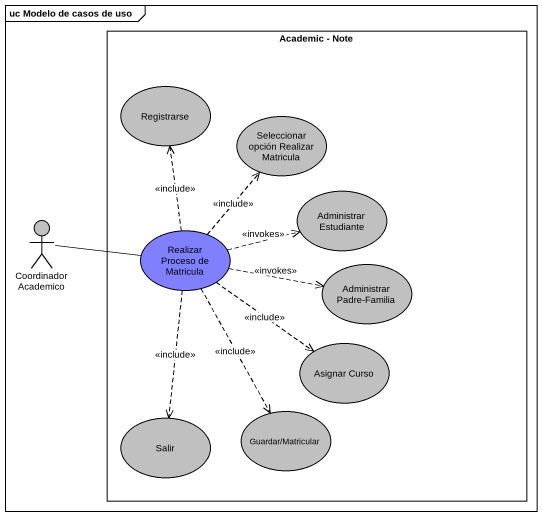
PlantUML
@startuml
mainframe uc Modelo de casos de uso
rectangle "Academic - Note" as Academic_Note {
  usecase Registrarse #C0C0C0
  usecase "Seleccionar opción Realizar Matricula" as Seleccionar_opción_Realizar #C0C0C0
  usecase "Administrar Estudiante" as Administrar_Estudiante #C0C0C0
  usecase "Realizar Proceso de Matricula" as Realizar_Proceso_de #8080FF
  usecase "Administrar Padre-Familia" as Administrar_Padre_Familia #C0C0C0
  usecase "Asignar Curso" as Asignar_Curso #C0C0C0
  usecase Salir #C0C0C0
  usecase "Guardar/Matricular" as Guardar_Matricular #C0C0C0
}
actor "Coordinador Academico" as Coordinador_Academico #C0C0C0
Coordinador_Academico -right- Realizar_Proceso_de
Realizar_Proceso_de .up.> Registrarse : <<include>>
Realizar_Proceso_de .up.> Seleccionar_opción_Realizar : <<include>>
Realizar_Proceso_de .right.> Administrar_Estudiante : <<invokes>>
Realizar_Proceso_de .right.> Administrar_Padre_Familia : <<invokes>>
Realizar_Proceso_de ..> Asignar_Curso : <<include>>
Realizar_Proceso_de ..> Salir : <<include>>
Realizar_Proceso_de ..> Guardar_Matricular : <<include>>
@enduml
